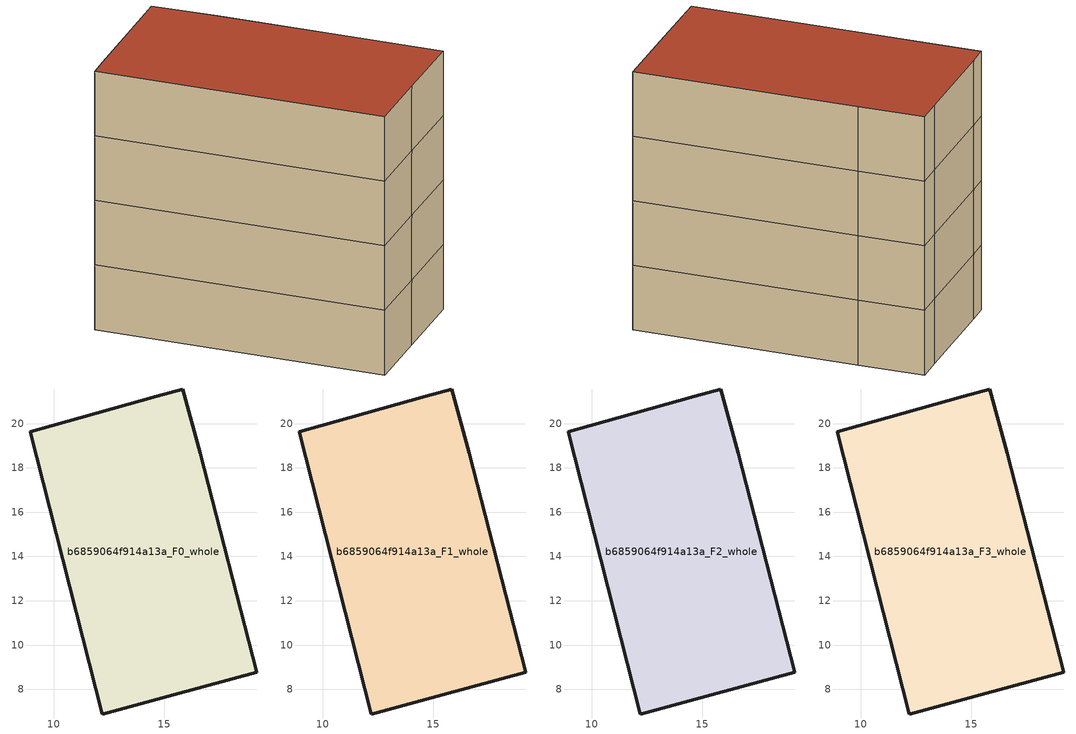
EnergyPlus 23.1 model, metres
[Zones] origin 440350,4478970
b6859064f914a13a_F0_whole
 floor ground (EU_floor_Construction): 15.84,21.56 16.62,18.67 19.17,8.77 15.43,7.76 12.2,6.89 8.95,19.63 9.91,19.91 14.66,21.23 z0
 wall outside (EU_wall_Construction): 19.17,8.77 16.62,18.67 15.84,21.56 14.66,21.23 9.91,19.91 8.95,19.63 12.2,6.89 15.43,7.76 19.17,8.77 z0:3
b6859064f914a13a_F1_whole
 floor to b6859064f914a13a_F0_whole (EU_floor_Construction): 15.84,21.56 16.62,18.67 19.17,8.77 15.43,7.76 12.2,6.89 8.95,19.63 9.91,19.91 14.66,21.23 z3
 wall outside (EU_wall_Construction): 19.17,8.77 16.62,18.67 15.84,21.56 14.66,21.23 9.91,19.91 8.95,19.63 12.2,6.89 15.43,7.76 19.17,8.77 z3:6
b6859064f914a13a_F2_whole
 floor to b6859064f914a13a_F1_whole (EU_floor_Construction): 15.84,21.56 16.62,18.67 19.17,8.77 15.43,7.76 12.2,6.89 8.95,19.63 9.91,19.91 14.66,21.23 z6
 wall outside (EU_wall_Construction): 19.17,8.77 16.62,18.67 15.84,21.56 14.66,21.23 9.91,19.91 8.95,19.63 12.2,6.89 15.43,7.76 19.17,8.77 z6:9
b6859064f914a13a_F3_whole
 floor to b6859064f914a13a_F2_whole (EU_floor_Construction): 15.84,21.56 16.62,18.67 19.17,8.77 15.43,7.76 12.2,6.89 8.95,19.63 9.91,19.91 14.66,21.23 z9
 wall outside (EU_wall_Construction): 19.17,8.77 16.62,18.67 15.84,21.56 14.66,21.23 9.91,19.91 8.95,19.63 12.2,6.89 15.43,7.76 19.17,8.77 z9:12
 roof outside (EU_roof_Construction): 19.17,8.77 16.62,18.67 15.84,21.56 14.66,21.23 9.91,19.91 8.95,19.63 12.2,6.89 15.43,7.76 z12
[Building]
EU S2 Campaign: North Axis=0; Terrain=City; Solar Distribution=FullExterior
[Site:Location]
Madrid: Latitude=40.5; Longitude=-3.5; Time Zone=1; Elevation=609
[SizingPeriod:WeatherFileDays]
AnnualSizingPeriod: Begin Month=1; Begin Day of Month=1; End Month=12; End Day of Month=31; Day of Week for Start Day=Monday; Use Weather File Daylight Saving Period=No; Use Weather File Rain and Snow Indicators=No
[MATERIAL]
EU_InternalMass_Material: Roughness=MediumRough; Thickness=0.1; Conductivity=1; Density=1800; Specific Heat=900; Thermal Absorptance=0.9; Solar Absorptance=0.7; Visible Absorptance=0.7
[MATERIAL:NOMASS] Roughness=MediumRough; Thermal Absorptance=0.9; Solar Absorptance=0.7; Visible Absorptance=0.7
Name | Thermal Resistance
EU_wall_NoMass | 1.60022
EU_roof_NoMass | 1.57597
EU_floor_NoMass | 0.470652
[CONSTRUCTION]
EU_wall_Construction: EU_wall_NoMass
EU_roof_Construction: EU_roof_NoMass
EU_floor_Construction: EU_floor_NoMass
EU_InternalMass_Construction: EU_InternalMass_Material
[ZONE] Type=1; Multiplier=1; Ceiling Height=autocalculate; Volume=284.786; Floor Area=autocalculate; Part of Total Floor Area=Yes
b6859064f914a13a_F0_whole; b6859064f914a13a_F1_whole; b6859064f914a13a_F2_whole; b6859064f914a13a_F3_whole
[INTERNALMASS] Construction=EU_InternalMass_Construction; Surface Area=94.9286
Name | Zone or ZoneList
b6859064f914a13a_F0_whole_EU_InternalMass | b6859064f914a13a_F0_whole
b6859064f914a13a_F1_whole_EU_InternalMass | b6859064f914a13a_F1_whole
b6859064f914a13a_F2_whole_EU_InternalMass | b6859064f914a13a_F2_whole
b6859064f914a13a_F3_whole_EU_InternalMass | b6859064f914a13a_F3_whole
[OTHEREQUIPMENT] Fuel Type=Electricity; Design Level Calculation Method=Watts/Area; Power per Zone Floor Area=1; Fraction Latent=0; Fraction Radiant=0; Fraction Lost=0; Carbon Dioxide Generation Rate=0; EndUse Subcategory=EU_Step8_InternalGains
Name | Zone or ZoneList or Space or SpaceList | Schedule
EU_Step8_InternalGain_b6859064f914a13a_F0_whole_f000 | b6859064f914a13a_F0_whole | EU_Step8_GainSchedule_b6859064f914a13a_F0_whole_f000
EU_Step8_InternalGain_b6859064f914a13a_F1_whole_f000 | b6859064f914a13a_F1_whole | EU_Step8_GainSchedule_b6859064f914a13a_F1_whole_f000
EU_Step8_InternalGain_b6859064f914a13a_F2_whole_f000 | b6859064f914a13a_F2_whole | EU_Step8_GainSchedule_b6859064f914a13a_F2_whole_f000
EU_Step8_InternalGain_b6859064f914a13a_F3_whole_f000 | b6859064f914a13a_F3_whole | EU_Step8_GainSchedule_b6859064f914a13a_F3_whole_f000
[ZONEVENTILATION:DESIGNFLOWRATE] Schedule=EU_AlwaysOn; Design Flow Rate Calculation Method=AirChanges/Hour; Air Changes per Hour=0.480704; Ventilation Type=Natural; Fan Pressure Rise=0; Fan Total Efficiency=1; Constant Term Coefficient=1; Temperature Term Coefficient=0; Velocity Term Coefficient=0; Velocity Squared Term Coefficient=0; Minimum Indoor Temperature=-100; Maximum Indoor Temperature=100; Delta Temperature=-100; Minimum Outdoor Temperature=-100; Maximum Outdoor Temperature=100; Maximum Wind Speed=40
Name | Zone or ZoneList or Space or SpaceList
EU_ConstantAir_b6859064f914a13a_F0_whole | b6859064f914a13a_F0_whole
EU_ConstantAir_b6859064f914a13a_F1_whole | b6859064f914a13a_F1_whole
EU_ConstantAir_b6859064f914a13a_F2_whole | b6859064f914a13a_F2_whole
EU_ConstantAir_b6859064f914a13a_F3_whole | b6859064f914a13a_F3_whole
[HVACTEMPLATE:THERMOSTAT] Constant Heating Setpoint=20; Constant Cooling Setpoint=50
EU_HeatOnly_b6859064f914a13a_F0_whole; EU_HeatOnly_b6859064f914a13a_F1_whole; EU_HeatOnly_b6859064f914a13a_F2_whole; EU_HeatOnly_b6859064f914a13a_F3_whole
[HVACTEMPLATE:ZONE:IDEALLOADSAIRSYSTEM] System Availability Schedule=EU_AlwaysOn; Maximum Heating Supply Air Temperature=50; Minimum Cooling Supply Air Temperature=13; Maximum Heating Supply Air Humidity Ratio=0.0156; Minimum Cooling Supply Air Humidity Ratio=0.0077; Heating Limit=NoLimit; Cooling Limit=NoLimit; Heating Availability Schedule=EU_AlwaysOn; Cooling Availability Schedule=EU_CoolingOff; Dehumidification Control Type=ConstantSensibleHeatRatio; Cooling Sensible Heat Ratio=0.7; Dehumidification Setpoint=60; Humidification Control Type=None; Humidification Setpoint=30; Outdoor Air Method=None; Outdoor Air Flow Rate per Person=0.00944; Outdoor Air Flow Rate per Zone Floor Area=0; Outdoor Air Flow Rate per Zone=0; Demand Controlled Ventilation Type=None; Outdoor Air Economizer Type=NoEconomizer; Heat Recovery Type=None; Sensible Heat Recovery Effectiveness=0.7; Latent Heat Recovery Effectiveness=0.65
Name | Template Thermostat
b6859064f914a13a_F0_whole | EU_HeatOnly_b6859064f914a13a_F0_whole
b6859064f914a13a_F1_whole | EU_HeatOnly_b6859064f914a13a_F1_whole
b6859064f914a13a_F2_whole | EU_HeatOnly_b6859064f914a13a_F2_whole
b6859064f914a13a_F3_whole | EU_HeatOnly_b6859064f914a13a_F3_whole
[SIZING:ZONE] Zone Cooling Design Supply Air Temperature Input Method=SupplyAirTemperature; Zone Cooling Design Supply Air Temperature=13; Zone Heating Design Supply Air Temperature Input Method=SupplyAirTemperature; Zone Heating Design Supply Air Temperature=50; Zone Cooling Design Supply Air Humidity Ratio=0.008; Zone Heating Design Supply Air Humidity Ratio=0.008; Cooling Design Air Flow Method=DesignDay; Cooling Design Air Flow Rate=0; Cooling Minimum Air Flow per Zone Floor Area=0.000762; Cooling Minimum Air Flow=0; Cooling Minimum Air Flow Fraction=0.2; Heating Design Air Flow Method=DesignDay; Heating Design Air Flow Rate=0; Heating Maximum Air Flow per Zone Floor Area=0.002032; Heating Maximum Air Flow=0.141576; Heating Maximum Air Flow Fraction=0.3; Account for Dedicated Outdoor Air System=No; Dedicated Outdoor Air System Control Strategy=NeutralSupplyAir; Dedicated Outdoor Air Low Setpoint Temperature for Design=autosize; Dedicated Outdoor Air High Setpoint Temperature for Design=autosize; Zone Load Sizing Method=Sensible Load Only No Latent Load; Zone Latent Cooling Design Supply Air Humidity Ratio Input Method=HumidityRatioDifference; Zone Cooling Design Supply Air Humidity Ratio Difference=0.005; Zone Latent Heating Design Supply Air Humidity Ratio Input Method=HumidityRatioDifference; Zone Humidification Design Supply Air Humidity Ratio Difference=0.005
b6859064f914a13a_F0_whole; b6859064f914a13a_F1_whole; b6859064f914a13a_F2_whole; b6859064f914a13a_F3_whole
[SCHEDULE:CONSTANT]
Name | Hourly Value
EU_AlwaysOn | 1
EU_CoolingOff | 0
[SCHEDULE:FILE] Column Number=1; Rows to Skip at Top=0; Number of Hours of Data=8760; Column Separator=Comma; Interpolate to Timestep=No; Minutes per Item=60; Adjust Schedule for Daylight Savings=Yes
Name | File
EU_Step8_GainSchedule_b6859064f914a13a_F0_whole_f000 | C:\Users\o_iseri\Desktop\OpenUBEM\openubem\outputs\eu_evidence\EU-11\ES-MAD-BERRUGUETE\idfs\b6859064f914a13a\b6859064f914a13a_F0_whole_f000_gain.csv
EU_Step8_GainSchedule_b6859064f914a13a_F1_whole_f000 | C:\Users\o_iseri\Desktop\OpenUBEM\openubem\outputs\eu_evidence\EU-11\ES-MAD-BERRUGUETE\idfs\b6859064f914a13a\b6859064f914a13a_F1_whole_f000_gain.csv
EU_Step8_GainSchedule_b6859064f914a13a_F2_whole_f000 | C:\Users\o_iseri\Desktop\OpenUBEM\openubem\outputs\eu_evidence\EU-11\ES-MAD-BERRUGUETE\idfs\b6859064f914a13a\b6859064f914a13a_F2_whole_f000_gain.csv
EU_Step8_GainSchedule_b6859064f914a13a_F3_whole_f000 | C:\Users\o_iseri\Desktop\OpenUBEM\openubem\outputs\eu_evidence\EU-11\ES-MAD-BERRUGUETE\idfs\b6859064f914a13a\b6859064f914a13a_F3_whole_f000_gain.csv
